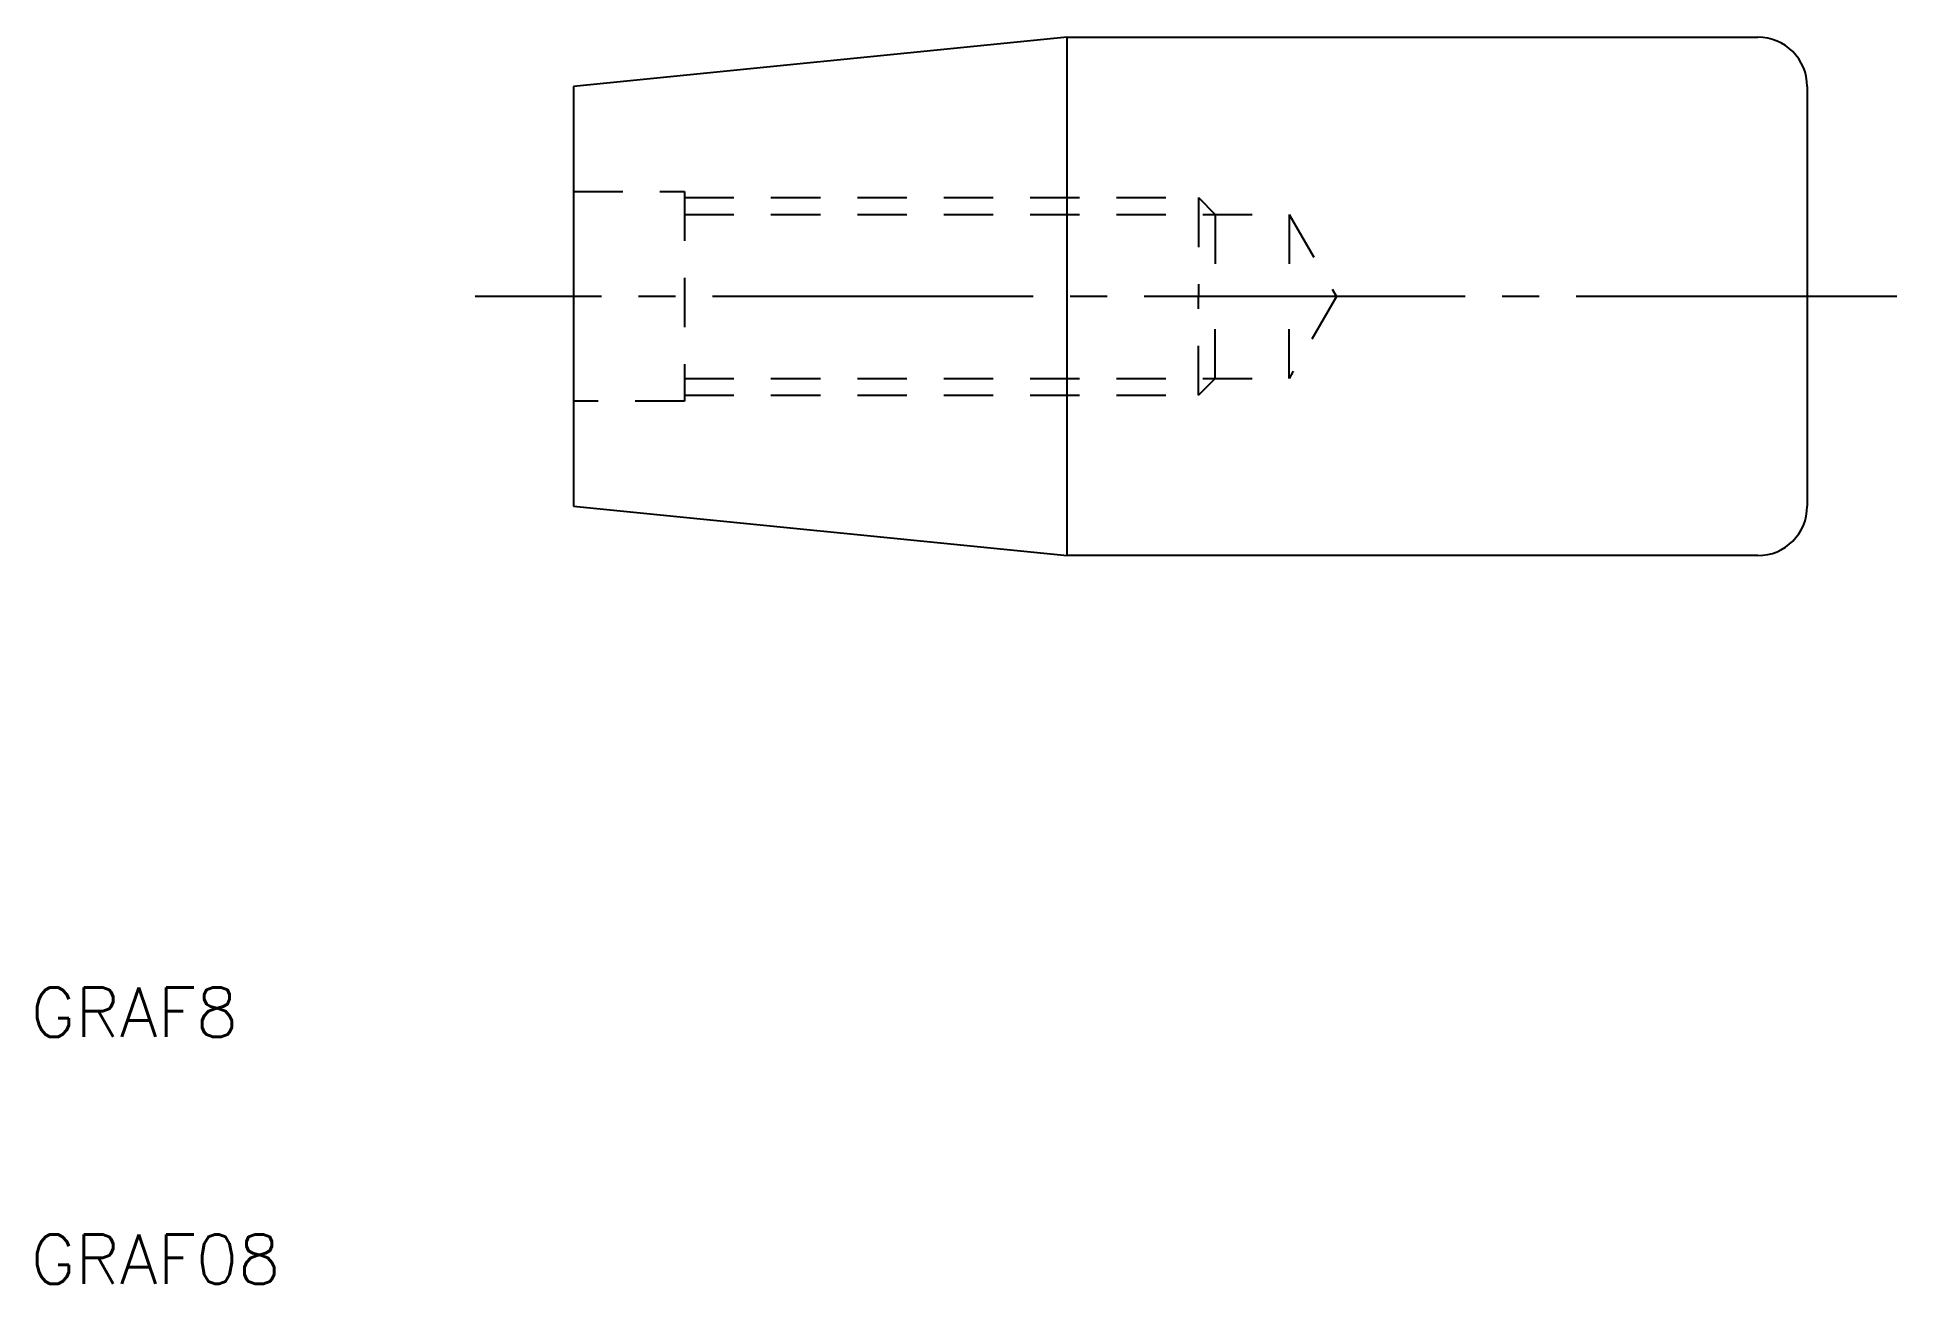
# Model space of a CAD drawing. Extents: x 144.8 to 220.2, y 238.3 to 288.8.
import ezdxf

# ---------------------------------------------------------------- set-up
doc = ezdxf.new("R2010")
doc.units = 0
doc.linetypes.add('CENTER', pattern=[17.5, 13, -1.5, 1.5, -1.5])
doc.linetypes.add('DASHED', pattern=[3.5, 2, -1.5])
doc.layers.get('0').update_dxf_attribs({"linetype": 'CONTINUOUS'})
doc.layers.add('CENTER', color=1, linetype='CENTER')
doc.styles.get("Standard").update_dxf_attribs({"font": 'txt.shx', "bigfont": '@extfont2.shx'})

msp = doc.modelspace()

# ---------------------------------------------------------------- linework, layer by layer
at = {"color": 7, "linetype": 'CONTINUOUS'}
for p, q in [((186.585, 288.803), (166.585, 286.803)), ((186.585, 288.803), (214.585, 288.803)), ((186.585, 267.803), (186.585, 288.803)), ((166.585, 286.803), (166.585, 269.803)), ((216.585, 286.803), (216.585, 269.803)), ((166.585, 269.803), (186.585, 267.803)), ((214.585, 267.803), (186.585, 267.803))]:
    msp.add_line(p, q, dxfattribs=at)
at = {"color": 3, "linetype": 'DASHED'}
for p, q in [((166.585, 282.553), (171.085, 282.553)), ((171.085, 282.553), (171.085, 274.053)), ((171.085, 282.303), (191.909, 282.303)), ((191.909, 282.303), (191.909, 278.303)), ((191.909, 282.303), (192.585, 281.626)), ((171.085, 281.626), (195.585, 281.626)), ((192.585, 281.626), (192.585, 278.303)), ((195.585, 281.626), (197.504, 278.303)), ((195.585, 281.626), (195.585, 278.303)), ((191.909, 274.303), (191.909, 278.303)), ((192.585, 274.979), (192.585, 278.303)), ((197.504, 278.303), (195.585, 274.979)), ((195.585, 274.979), (195.585, 278.303)), ((171.085, 274.979), (195.585, 274.979)), ((191.909, 274.303), (192.585, 274.979)), ((171.085, 274.053), (166.585, 274.053)), ((171.085, 274.303), (191.909, 274.303))]:
    msp.add_line(p, q, dxfattribs=at)
at = {"color": 7, "linetype": 'CONTINUOUS'}
for centre, start, end in [((214.585, 286.803), 0, 90), ((214.585, 269.803), 270, 0)]:
    msp.add_arc(centre, 2, start, end, dxfattribs=at)
at = {"layer": 'CENTER', "color": 1, "linetype": 'CENTER'}
msp.add_line((220.216, 278.303), (162.593, 278.303), dxfattribs=at)

# ---------------------------------------------------------------- texts
at = {"color": 7, "linetype": 'CONTINUOUS'}
for s, p in [('GRAF8', (144.585, 248.303)), ('GRAF08', (144.585, 238.303))]:
    msp.add_text(s, height=2, dxfattribs=at).set_placement(p)

doc.saveas('drawing.dxf')
